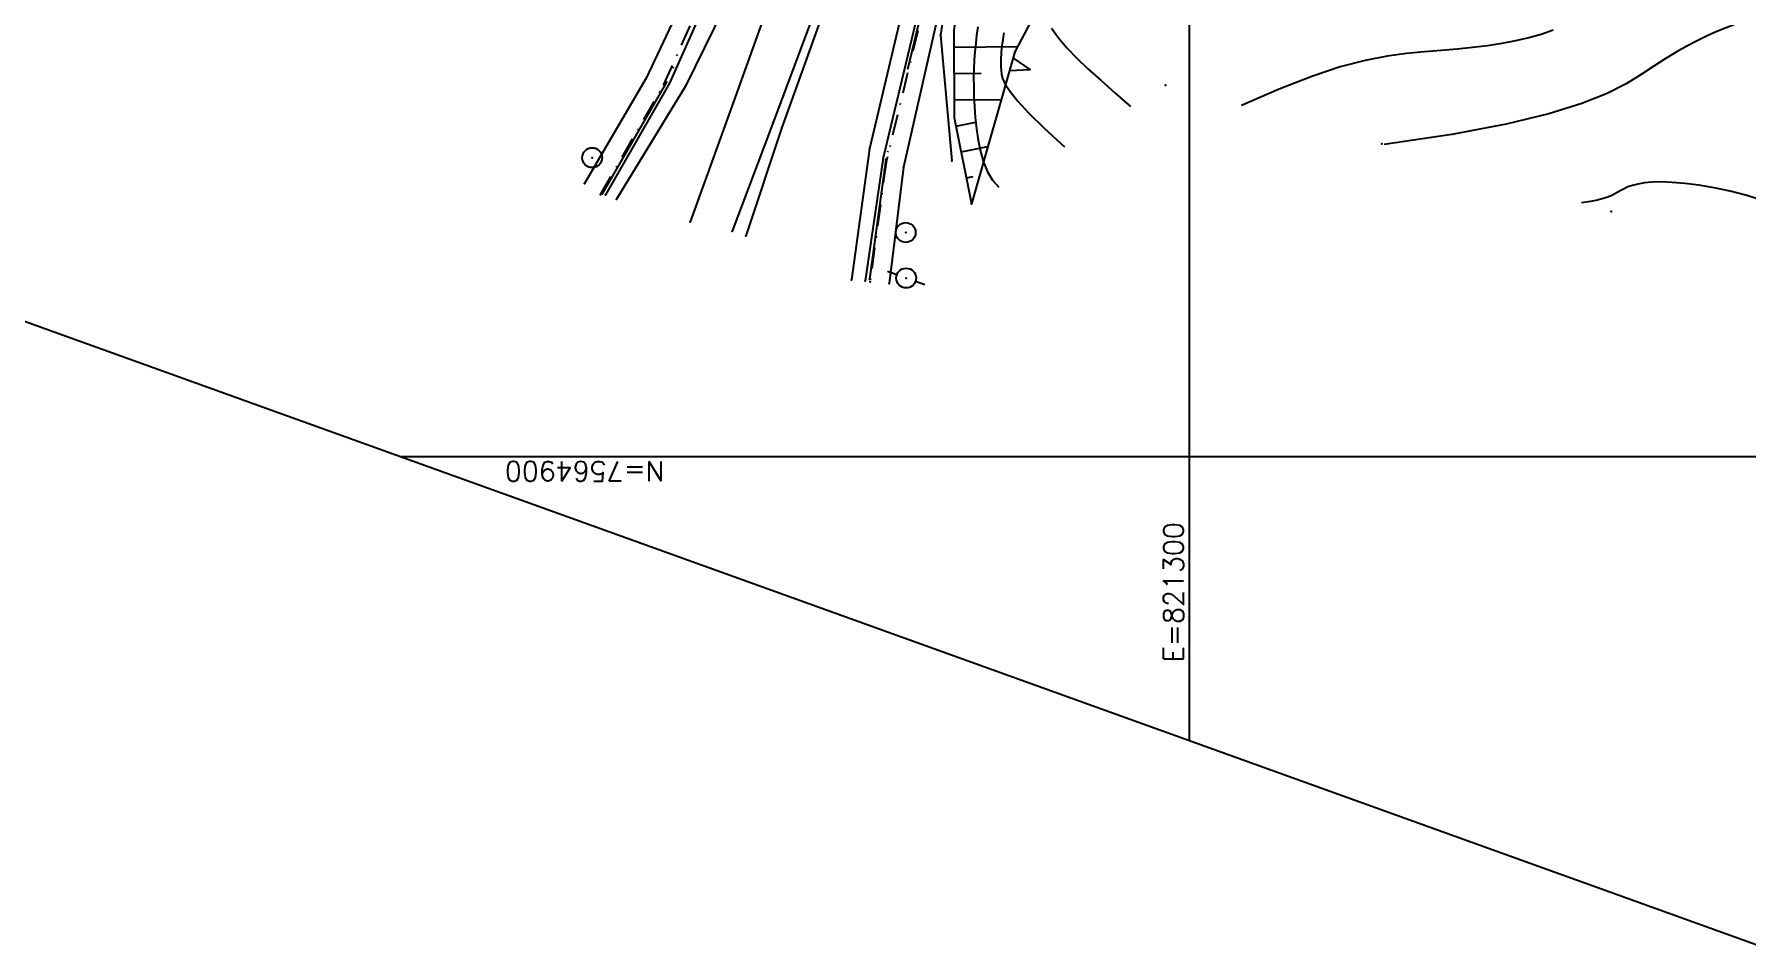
# Model space of a CAD drawing. Header units: metres. Extents: x 820373 to 834957, y 7564678 to 7566875.
# Drawn here: x 821212.5 to 821342.2, y 7564863 to 7564932 of the extents above; entities that cross this region are included whole.
import ezdxf
from ezdxf.enums import TextEntityAlignment as Align

# ---------------------------------------------------------------- set-up
doc = ezdxf.new("R2010")
doc.units = ezdxf.units.M
doc.linetypes.add('XREF_TOP$0$DASHDOT', pattern=[25.4, 12.7, -6.35, 0, -6.35])
doc.layers.add('P-FOLHA', color=4, linetype='Continuous', plot=False)
for name, color, linetype in [('P-MALHA-IMPAR', 1, 'Continuous'), ('P-WIPEOUT1', 5, 'Continuous'), ('XREF_TOP$0$T-EU-POSTE', 23, 'Continuous'), ('XREF_TOP$0$T-HD-VALETA_SARJETA', 132, 'Continuous'), ('XREF_TOP$0$T-HG-BARRANCO', 23, 'Continuous'), ('XREF_TOP$0$T-HG-CRISTA', 23, 'Continuous'), ('XREF_TOP$0$T-HM-COTA', 252, 'Continuous'), ('XREF_TOP$0$T-HM-CURVA_INTERMEDIÁRIA', 252, 'Continuous'), ('XREF_TOP$0$T-SI-FAIXA', 23, 'Continuous'), ('XREF_TOP$0$T-SI-PLACA', 252, 'Continuous'), ('XREF_TOP$0$T-SV-CALÇAMENTO', 23, 'Continuous'), ('XREF_TOP$0$T-SV-GUARD_RAIL', 23, 'Continuous'), ('XREF_TOP$0$T-SV-GUIA', 23, 'XREF_TOP$0$DASHDOT'), ('XREF_TOP$0$T-SV-GUIA_PÉ', 23, 'XREF_TOP$0$DASHDOT'), ('XREF_TOP$0$T-VE-VEGETAÇÃO', 92, 'Continuous')]:
    doc.layers.add(name, color=color, linetype=linetype)
doc.styles.add('R60', font='romans.shx', dxfattribs={"height": 1.5})
doc.styles.add('XREF_TOP$0$ROMANS', font='arial.ttf', dxfattribs={"height": 1.5})

# ---------------------------------------------------------------- blocks, each defined once
blk = doc.blocks.new('MALHA-IMPAR')
at = {"layer": 'P-MALHA-IMPAR'}
for p, q in [((821300, 7564878.48), (821300, 7565129.03)), ((821240.21, 7564900), (821935.46, 7564900))]:
    blk.add_line(p, q, dxfattribs=at)
at = {"layer": 'P-MALHA-IMPAR', "style": 'R60'}
for s, rotation, p in [('N=7564900', 180, (821254.18, 7564900.09)), ('E=821300', 90, (821300, 7564889.73))]:
    blk.add_text(s, height=1.5, rotation=rotation, dxfattribs=at).set_placement(p, align=Align.BOTTOM_CENTER)
blk = doc.blocks.new('XREF_TOP$0$PONTO')
at = {"layer": 'XREF_TOP$0$T-HM-COTA'}
blk.add_point((0, 0), dxfattribs=at)
blk = doc.blocks.new('XREF_TOP$0$MATO 01')
blk.add_lwpolyline([(0.5, 0), (0, 1.5), (-0.5, 0)])
blk = doc.blocks.new('XREF_TOP$0$PLACA 01')
blk.add_circle((0, 0), 0.75)
at = {"style": 'XREF_TOP$0$ROMANS'}
blk.add_attdef('PL', text='', height=1.5, dxfattribs=at).set_placement((1.5, 0), align=Align.MIDDLE_LEFT)
blk = doc.blocks.new('XREF_TOP$0$POSTE 01')
for points in [[(-1.5, 0), (-0.75, 0)], [(0.75, 0), (1.5, 0)]]:
    blk.add_lwpolyline(points)
blk.add_circle((0, 0), 0.75)
at = {"style": 'XREF_TOP$0$ROMANS'}
blk.add_attdef('PST', text='', height=1.5, dxfattribs=at).set_placement((2.25, 0), align=Align.MIDDLE_LEFT)
blk = doc.blocks.new('XREF_TOP')
at = {"layer": 'XREF_TOP$0$T-HD-VALETA_SARJETA'}
for points in [[(821271.04, 7564951.7, 828.76), (821268.8, 7564946.7, 828.72), (821260.6, 7564928.28, 828.59), (821255.77, 7564919.83, 828.5)], [(821283.76, 7564949.11, 828.79), (821281.4, 7564941.84, 828.77), (821276.8, 7564922.63, 828.64), (821275.44, 7564913.32, 828.58)]]:
    blk.add_polyline3d(points, dxfattribs=at)
at = {"layer": 'XREF_TOP$0$T-HG-BARRANCO'}
for p, q in [((821282.15, 7564931.02), (821286.97, 7564931.05)), ((821282.16, 7564929.02), (821284.23, 7564929.03)), ((821282.17, 7564927.02), (821285.74, 7564927.04)), ((821282.31, 7564925.03), (821283.83, 7564925.34)), ((821282.71, 7564923.07), (821284.72, 7564923.48)), ((821283.1, 7564921.11), (821283.61, 7564921.21))]:
    blk.add_line(p, q, dxfattribs=at)
at = {"layer": 'XREF_TOP$0$T-HG-CRISTA'}
blk.add_polyline3d([(821285.42, 7564948.33, 828.95), (821283.65, 7564941.23, 828.88), (821282.14, 7564932.33, 828.81), (821282.18, 7564925.69, 828.61), (821283.49, 7564919.15, 828.41)], dxfattribs=at)
at = {"layer": 'XREF_TOP$0$T-HM-CURVA_INTERMEDIÁRIA', "flags": 128}
for points in [[(821327.56, 7564932.3), (821326.66, 7564931.98), (821325.71, 7564931.71), (821324.72, 7564931.48), (821323.68, 7564931.28), (821322.59, 7564931.12), (821321.46, 7564930.98), (821320.29, 7564930.86), (821319.08, 7564930.76), (821317.81, 7564930.66), (821316.46, 7564930.54), (821314.98, 7564930.33), (821313.32, 7564930), (821311.43, 7564929.51), (821309.27, 7564928.8), (821306.8, 7564927.84), (821303.95, 7564926.58)], [(821342.79, 7564933.26), (821342.09, 7564933.02), (821341.38, 7564932.76), (821340.67, 7564932.48), (821339.95, 7564932.19), (821339.22, 7564931.86), (821338.47, 7564931.5), (821337.69, 7564931.09), (821336.89, 7564930.64), (821336.06, 7564930.13), (821335.18, 7564929.57), (821334.23, 7564928.93), (821333.1, 7564928.24), (821331.65, 7564927.51), (821329.74, 7564926.75), (821327.24, 7564925.97), (821324, 7564925.18), (821319.88, 7564924.4), (821314.76, 7564923.65)], [(821289.56, 7564932.46), (821290.08, 7564931.72), (821290.71, 7564930.97), (821291.45, 7564930.2), (821292.31, 7564929.38), (821293.28, 7564928.51), (821294.35, 7564927.56), (821295.53, 7564926.51)], [(821285.94, 7564932.09), (821285.9, 7564931.8), (821285.86, 7564931.53), (821285.82, 7564931.3), (821285.79, 7564931.08), (821285.77, 7564930.87), (821285.75, 7564930.65), (821285.73, 7564930.44), (821285.72, 7564930.23), (821285.72, 7564930), (821285.72, 7564929.77), (821285.72, 7564929.52), (821285.74, 7564929.26), (821285.77, 7564928.97), (821285.85, 7564928.63), (821286.05, 7564928.2), (821286.41, 7564927.64), (821286.99, 7564926.92), (821287.84, 7564926.01), (821289, 7564924.87), (821290.54, 7564923.46)], [(821283.97, 7564932.55), (821283.88, 7564931.91), (821283.81, 7564931.28), (821283.75, 7564930.65), (821283.7, 7564930.02), (821283.67, 7564929.38), (821283.65, 7564928.72), (821283.66, 7564928.02), (821283.68, 7564927.29), (821283.72, 7564926.52), (821283.78, 7564925.69), (821283.87, 7564924.83), (821284, 7564923.96), (821284.18, 7564923.11), (821284.41, 7564922.31), (821284.71, 7564921.57), (821285.09, 7564920.93), (821285.55, 7564920.41)], [(821343.49, 7564919.38), (821342.23, 7564919.78), (821340.97, 7564920.11), (821339.76, 7564920.36), (821338.6, 7564920.56), (821337.53, 7564920.69), (821336.58, 7564920.77), (821335.75, 7564920.8), (821335.06, 7564920.78), (821334.47, 7564920.73), (821333.98, 7564920.64), (821333.57, 7564920.54), (821333.23, 7564920.42), (821332.95, 7564920.28), (821332.7, 7564920.15), (821332.47, 7564920.02), (821332.24, 7564919.89), (821332, 7564919.77), (821331.71, 7564919.65), (821331.36, 7564919.54), (821330.92, 7564919.43), (821330.38, 7564919.33), (821329.71, 7564919.23)]]:
    blk.add_lwpolyline(points, dxfattribs=at)
at = {"layer": 'XREF_TOP$0$T-SI-FAIXA'}
for points in [[(821280.06, 7564968.02, 828.94), (821272.06, 7564945.28, 828.81), (821265.47, 7564926.88, 828.74), (821262.18, 7564917.77, 828.72)], [(821272.81, 7564951.35, 828.83), (821270.52, 7564945.76, 828.78), (821261.82, 7564928.05, 828.62), (821256.59, 7564919.5, 828.54)], [(821277.82, 7564950, 828.97), (821275.03, 7564942.89, 828.88), (821268.5, 7564925.37, 828.81), (821265.35, 7564917.07, 828.82)], [(821277.82, 7564950, 828.97), (821275.41, 7564942.45, 828.86), (821269.13, 7564924.92, 828.79), (821266.39, 7564916.73, 828.78)], [(821282.45, 7564949.44, 828.84), (821280.26, 7564942.33, 828.78), (821275.76, 7564923.31, 828.67), (821274.39, 7564913.38, 828.61)]]:
    blk.add_polyline3d(points, dxfattribs=at)
at = {"layer": 'XREF_TOP$0$T-SV-CALÇAMENTO'}
for points in [[(821269.83, 7564952.3, 828.76), (821267.62, 7564947.29, 828.77), (821258.84, 7564928.65, 828.68), (821254.17, 7564920.68, 828.63)], [(821285.42, 7564948.33, 828.95), (821282.79, 7564941.51, 828.92), (821278.35, 7564921.93, 828.78), (821277.25, 7564913.11, 828.79)]]:
    blk.add_polyline3d(points, dxfattribs=at)
at = {"layer": 'XREF_TOP$0$T-SV-GUARD_RAIL', "elevation": 828.93}
blk.add_lwpolyline([(821282.58, 7564941.33), (821281.15, 7564931.93)], dxfattribs=at)
at = {"layer": 'XREF_TOP$0$T-SV-GUARD_RAIL'}
blk.add_polyline3d([(821281.15, 7564931.93, 828.87), (821281.99, 7564922.39, 828.74)], dxfattribs=at)
at = {"layer": 'XREF_TOP$0$T-SV-GUIA', "ltscale": 0.125}
for p, q in [((821260.19, 7564928.18, 828.68), (821268.54, 7564946.82, 828.82)), ((821281.73, 7564941.8, 828.89), (821277.02, 7564922.31, 828.76)), ((821255.38, 7564919.85, 828.6), (821260.19, 7564928.18, 828.68)), ((821277.02, 7564922.31, 828.76), (821275.81, 7564913.24, 828.71))]:
    blk.add_line(p, q, dxfattribs=at)
at = {"layer": 'XREF_TOP$0$T-SV-GUIA_PÉ'}
for points in [[(821270.8, 7564951.9, 828.71), (821268.64, 7564946.9, 828.69), (821260.39, 7564928.36, 828.54), (821255.52, 7564919.9, 828.46)], [(821284, 7564949.08, 828.73), (821281.59, 7564941.67, 828.73), (821277.01, 7564922.51, 828.62), (821275.77, 7564913.43, 828.57)]]:
    blk.add_polyline3d(points, dxfattribs=at)
at = {"layer": 'XREF_TOP$0$T-VE-VEGETAÇÃO'}
blk.add_polyline3d([(821299.5, 7564958.65, 823.09), (821291.47, 7564939.59, 824.5), (821286.77, 7564930.66, 826.49), (821283.49, 7564919.15, 828.41)], dxfattribs=at)
at = {"layer": 'XREF_TOP$0$T-EU-POSTE', "rotation": 160.3218198399022}
blk.add_blockref('XREF_TOP$0$POSTE 01', (821278.54, 7564913.52, 828.78), dxfattribs=at)
at = {"layer": 'XREF_TOP$0$T-HM-COTA', "rotation": 160.3219444444443}
for p in [(821281.15, 7564931.93, 828.87), (821286.77, 7564930.66, 826.49), (821258.84, 7564928.65, 828.68), (821260.19, 7564928.18, 828.68), (821260.39, 7564928.36, 828.54), (821260.6, 7564928.28, 828.59), (821261.82, 7564928.05, 828.62), (821298.2, 7564928.14, 825.47), (821265.47, 7564926.88, 828.74), (821268.5, 7564925.37, 828.81), (821269.13, 7564924.92, 828.79), (821275.76, 7564923.31, 828.67), (821314.59, 7564923.7, 826.99), (821254.75, 7564922.64, 828.62), (821276.8, 7564922.63, 828.64), (821277.01, 7564922.51, 828.62), (821277.02, 7564922.31, 828.76), (821278.35, 7564921.93, 828.78), (821281.99, 7564922.39, 828.74), (821254.17, 7564920.68, 828.63), (821255.38, 7564919.85, 828.6), (821255.52, 7564919.9, 828.46), (821255.77, 7564919.83, 828.5), (821256.59, 7564919.5, 828.54), (821283.49, 7564919.15, 828.41), (821331.96, 7564918.56, 828.15), (821262.18, 7564917.77, 828.72), (821265.35, 7564917.07, 828.82), (821266.39, 7564916.73, 828.78), (821278.51, 7564916.97, 828.77), (821274.39, 7564913.38, 828.61), (821275.44, 7564913.32, 828.58), (821275.77, 7564913.43, 828.57), (821275.81, 7564913.24, 828.71), (821277.25, 7564913.11, 828.79), (821278.54, 7564913.52, 828.78)]:
    blk.add_blockref('XREF_TOP$0$PONTO', p, dxfattribs=at)
at = {"layer": 'XREF_TOP$0$T-SI-PLACA', "rotation": 160.3218198399022}
for p in [(821254.75, 7564922.64, 828.62), (821278.51, 7564916.97, 828.77)]:
    blk.add_blockref('XREF_TOP$0$PLACA 01', p, dxfattribs=at)
at = {"layer": 'XREF_TOP$0$T-VE-VEGETAÇÃO', "rotation": 254.1297923450184}
blk.add_blockref('XREF_TOP$0$MATO 01', (821286.5, 7564929.73, 826.65), dxfattribs=at)

msp = doc.modelspace()

# ---------------------------------------------------------------- block references
at = {"ltscale": 100}
msp.add_blockref('XREF_TOP', (0, 0), dxfattribs=at)
at = {"layer": 'P-MALHA-IMPAR'}
msp.add_blockref('MALHA-IMPAR', (0, 0), dxfattribs=at)

# ---------------------------------------------------------------- next in the draw order: wipeouts: each hides what was drawn before it
msp.add_wipeout([(821164.667, 7564884.493), (821124.208, 7564899.054), (821204.04, 7565120.876), (821244.5, 7565106.315)]).dxf.layer = 'P-WIPEOUT1'

# ---------------------------------------------------------------- next in the draw order: linework, layer by layer
at = {"layer": 'P-FOLHA'}
msp.add_lwpolyline([(821935.565, 7564900.298), (821855.732, 7564678.477), (821097.352, 7564951.414), (821177.184, 7565173.235)], close=True, dxfattribs=at)

doc.saveas('drawing.dxf')
